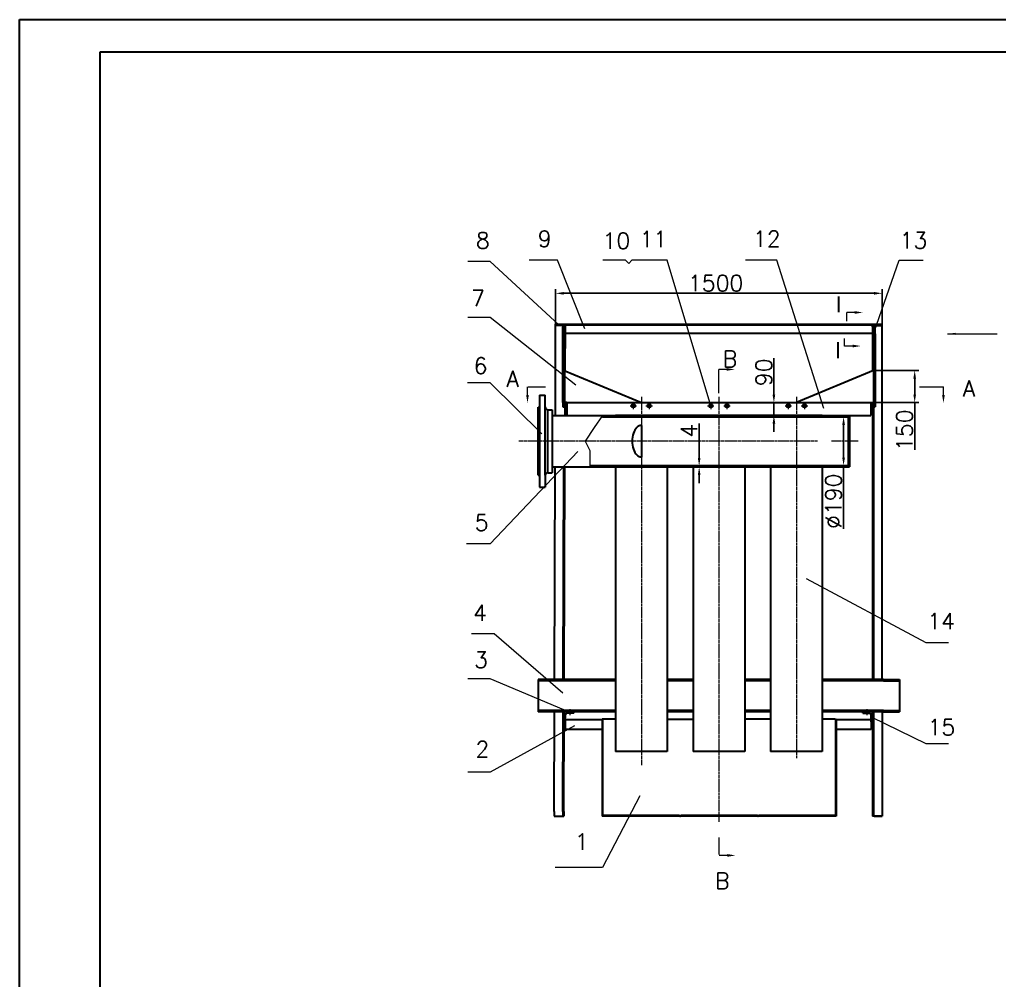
# Model space of a CAD drawing. Header units: millimetres. Extents: x 0 to 6120, y 0 to 841.
# Drawn here: x 1900 to 2203.4, y 297.3 to 594.7 of the extents above; entities that cross this region are included whole.
import ezdxf

# ---------------------------------------------------------------- set-up
doc = ezdxf.new("R2010")
doc.units = ezdxf.units.MM
doc.linetypes.add('CENTER2', pattern=[1.125, 0.75, -0.125, 0.125, -0.125])
for name, color, linetype, lineweight in [('尺寸线', 3, 'Continuous', 15), ('文字层', 7, 'Continuous', 15), ('粗实线', 7, 'Continuous', 30), ('细实线', 7, 'Continuous', 15), ('细点划线', 1, 'CENTER2', 18)]:
    doc.layers.add(name, color=color, linetype=linetype, lineweight=lineweight)
doc.styles.get("Standard").update_dxf_attribs({"font": 'txt.shx', "bigfont": 'gbcbig.shx'})
doc.dimstyles.new('ISO-25$0', dxfattribs={"dimtxt": 5, "dimasz": 2.5, "dimexe": 1.25, "dimexo": 0, "dimtad": 1, "dimdec": 0, "dimdsep": 46, "dimtxsty": 'Standard', "dimcen": 2.5, "dimdle": 5, "dimadec": 0, "dimazin": 0, "dimtfac": 1, "dimtdec": 0, "dimtmove": 0, "dimatfit": 2, "dimfxl": 0, "dimtolj": 1, "dimarcsym": 0})

# ---------------------------------------------------------------- blocks, each defined once
blk = doc.blocks.new('*X43')
at = {"layer": '细实线'}
for p, q in [((2081.93, 348.15), (2082.13, 348.35)), ((2084.18, 348.15), (2084.38, 348.35)), ((2086.42, 348.15), (2086.62, 348.35)), ((2088.67, 348.15), (2088.87, 348.35)), ((2090.91, 348.15), (2091.11, 348.35)), ((2093.16, 348.15), (2093.36, 348.35)), ((2095.4, 348.15), (2095.6, 348.35)), ((2097.65, 348.15), (2097.85, 348.35)), ((2099.89, 348.15), (2100.09, 348.35)), ((2102.14, 348.15), (2102.34, 348.35))]:
    blk.add_line(p, q, dxfattribs=at)
blk = doc.blocks.new('*X49')
at = {"layer": '尺寸线'}
for points in [[(2068.5, 510.39), (2068.5, 509.56), (2066, 509.97)], [(2164.6, 510.39), (2164.6, 509.56), (2167.1, 509.97)]]:
    blk.add_hatch(color=0, dxfattribs=at).paths.add_polyline_path(points, flags=0)
at = {"layer": '尺寸线', "color": 0, "lineweight": -2}
for p, q in [((2066, 500.45), (2066, 511.22)), ((2068.5, 509.97), (2164.6, 509.97)), ((2167.1, 500.45), (2167.1, 511.22))]:
    blk.add_line(p, q, dxfattribs=at)
at = {"layer": '尺寸线', "color": 0, "insert": (2115.55, 513.1), "char_height": 5, "width": 50.7143, "attachment_point": 5}
blk.add_mtext('1500', dxfattribs=at)
blk = doc.blocks.new('*X50')
at = {"layer": '尺寸线'}
for points in [[(2133.16, 478.65), (2134, 478.65), (2133.58, 476.15)], [(2133.16, 469.65), (2134, 469.65), (2133.58, 472.15)]]:
    blk.add_hatch(color=0, dxfattribs=at).paths.add_polyline_path(points, flags=0)
at = {"layer": '尺寸线', "color": 0, "lineweight": -2}
for p, q in [((2133.58, 478.65), (2133.58, 489.9)), ((2132.63, 476.15), (2134.83, 476.15)), ((2133.58, 472.15), (2133.58, 476.15)), ((2132.64, 472.15), (2134.83, 472.15)), ((2133.58, 469.65), (2133.58, 467.15))]:
    blk.add_line(p, q, dxfattribs=at)
at = {"layer": '尺寸线', "color": 0, "insert": (2130.46, 485.52), "char_height": 5, "width": 24.2857, "attachment_point": 5, "rotation": 90}
blk.add_mtext('90', dxfattribs=at)
blk = doc.blocks.new('*X51')
at = {"layer": '尺寸线'}
for points in [[(2176.76, 483.56), (2177.59, 483.56), (2177.18, 486.06)], [(2176.76, 478.65), (2177.59, 478.65), (2177.18, 476.15)]]:
    blk.add_hatch(color=0, dxfattribs=at).paths.add_polyline_path(points, flags=0)
at = {"layer": '尺寸线', "color": 0, "lineweight": -2}
for p, q in [((2164.4, 486.06), (2178.43, 486.06)), ((2177.18, 483.56), (2177.18, 478.65)), ((2164.4, 476.15), (2178.43, 476.15)), ((2177.18, 476.15), (2177.18, 461.57))]:
    blk.add_line(p, q, dxfattribs=at)
at = {"layer": '尺寸线', "color": 0, "insert": (2174.05, 467.61), "char_height": 5, "width": 36.4286, "attachment_point": 5, "rotation": 90}
blk.add_mtext('150', dxfattribs=at)
blk = doc.blocks.new('*X65')
at = {"layer": '细实线', "linetype": 'Continuous'}
blk.add_hatch(color=0, dxfattribs=at).paths.add_polyline_path([(2187.33, 497.44), (2189.83, 497.75), (2189.83, 497.12)], flags=0)
at = {"layer": '细实线', "color": 0, "linetype": 'Continuous'}
blk.add_line((2187.33, 497.44), (2202.7, 497.44), dxfattribs=at)
at = {"layer": '细实线', "color": 0}
blk.add_line((2202.7, 497.44), (2202.7, 497.44), dxfattribs=at)
blk = doc.blocks.new('*X84')
at = {"layer": '细实线'}
for p, q in [((2045.7, 482.28), (2038.73, 482.28)), ((2061.67, 466.48), (2045.7, 482.28))]:
    blk.add_line(p, q, dxfattribs=at)
blk = doc.blocks.new('*X85')
at = {"layer": '细实线'}
for p, q in [((2045.7, 519.87), (2038.77, 519.87)), ((2067, 500.26), (2045.7, 519.87))]:
    blk.add_line(p, q, dxfattribs=at)
blk = doc.blocks.new('*X86')
at = {"layer": '细实线'}
for p, q in [((2066.58, 520.24), (2057.84, 520.26)), ((2075, 498.95), (2066.58, 520.24))]:
    blk.add_line(p, q, dxfattribs=at)
blk = doc.blocks.new('*X87')
at = {"layer": '细实线'}
for p, q in [((2100.51, 520.24), (2089.61, 520.24)), ((2114.03, 475.15), (2100.51, 520.24))]:
    blk.add_line(p, q, dxfattribs=at)
blk = doc.blocks.new('*X88')
at = {"layer": '细实线'}
for p, q in [((2134.5, 520.24), (2124.74, 520.24)), ((2149.08, 474.3), (2134.5, 520.24))]:
    blk.add_line(p, q, dxfattribs=at)
blk = doc.blocks.new('*X89')
at = {"layer": '细实线'}
for p, q in [((2164.68, 498.06), (2172.41, 520.24)), ((2172.41, 520.24), (2179.84, 520.24))]:
    blk.add_line(p, q, dxfattribs=at)
blk = doc.blocks.new('*X90')
at = {"layer": '细实线'}
for p, q in [((2143.55, 421.76), (2180.64, 401.91)), ((2180.64, 401.91), (2187.64, 401.91))]:
    blk.add_line(p, q, dxfattribs=at)
blk = doc.blocks.new('*X91')
at = {"layer": '细实线'}
for p, q in [((2163.9, 378.83), (2180.64, 370.64)), ((2180.64, 370.64), (2187.64, 370.64))]:
    blk.add_line(p, q, dxfattribs=at)
blk = doc.blocks.new('*X92')
at = {"layer": '细实线'}
for p, q in [((2072.85, 461.07), (2045.7, 432.45)), ((2045.7, 432.45), (2038.39, 432.45))]:
    blk.add_line(p, q, dxfattribs=at)
blk = doc.blocks.new('*X93')
at = {"layer": '细实线'}
for p, q in [((2071.88, 376.14), (2045.7, 361.75)), ((2045.7, 361.75), (2038.77, 361.75))]:
    blk.add_line(p, q, dxfattribs=at)
blk = doc.blocks.new('*X94')
at = {"layer": '细实线'}
for p, q in [((2092.04, 354.48), (2080.53, 332.26)), ((2080.53, 332.26), (2065.82, 332.26))]:
    blk.add_line(p, q, dxfattribs=at)
blk = doc.blocks.new('*X95')
at = {"layer": '细实线'}
for p, q in [((2045.7, 390.62), (2038.77, 390.62)), ((2070.47, 380.21), (2045.7, 390.62))]:
    blk.add_line(p, q, dxfattribs=at)
blk = doc.blocks.new('*X98')
at = {"layer": '尺寸线'}
for points in [[(2154.75, 469.25), (2155.58, 469.25), (2155.16, 471.75)], [(2154.75, 459.16), (2155.58, 459.16), (2155.16, 456.66)]]:
    blk.add_hatch(color=0, dxfattribs=at).paths.add_polyline_path(points, flags=0)
at = {"layer": '尺寸线', "color": 0, "lineweight": -2}
for p, q in [((2151.42, 471.75), (2156.41, 471.75)), ((2155.16, 469.25), (2155.16, 459.16)), ((2150.91, 456.66), (2156.41, 456.66)), ((2155.16, 456.66), (2155.16, 437.08))]:
    blk.add_line(p, q, dxfattribs=at)
at = {"layer": '尺寸线', "color": 0, "insert": (2152.04, 445.62), "char_height": 5, "width": 52.1429, "attachment_point": 5, "rotation": 90}
blk.add_mtext('%%C190', dxfattribs=at)
blk = doc.blocks.new('*X99')
at = {"layer": '细实线'}
for p, q in [((2045.77, 502.54), (2038.77, 502.54)), ((2072.29, 481.54), (2045.77, 502.54))]:
    blk.add_line(p, q, dxfattribs=at)
blk = doc.blocks.new('*X100')
at = {"layer": '细实线'}
for p, q in [((2046.91, 404.62), (2039.91, 404.62)), ((2068.2, 386.21), (2046.91, 404.62))]:
    blk.add_line(p, q, dxfattribs=at)
blk = doc.blocks.new('*X106')
at = {"layer": '尺寸线'}
for points in [[(2110.02, 459.01), (2110.85, 459.01), (2110.44, 456.51)], [(2110.02, 453.75), (2110.85, 453.75), (2110.44, 456.25)]]:
    blk.add_hatch(color=0, dxfattribs=at).paths.add_polyline_path(points, flags=0)
at = {"layer": '尺寸线', "color": 0, "lineweight": -2}
for p, q in [((2110.44, 459.01), (2110.44, 469.73)), ((2108.55, 456.25), (2111.69, 456.25)), ((2108.81, 456.51), (2111.69, 456.51)), ((2110.44, 456.25), (2110.44, 456.51)), ((2110.44, 453.75), (2110.44, 451.25))]:
    blk.add_line(p, q, dxfattribs=at)
at = {"layer": '尺寸线', "color": 0, "insert": (2107.31, 467.44), "char_height": 5, "width": 10.7143, "attachment_point": 5, "rotation": 90}
blk.add_mtext('4', dxfattribs=at)

msp = doc.modelspace()

# ---------------------------------------------------------------- hatches: boundary and pattern name
at = {"layer": '粗实线'}
h = msp.add_hatch(color=256, dxfattribs=at)
edge = h.paths.add_edge_path(flags=0)
edge.add_arc((2164.85351, 499.58374), 0.45, 135.0964405, 180.1928637)
edge.add_line((2164.40351, 499.58222), (2164.8765, 499.58381))
edge.add_line((2164.8765, 499.58381), (2164.53478, 499.9014))
for points in [[(2069.45976, 476.14828), (2068.90814, 476.14828), (2069.45976, 475.59666)], [(2164.10342, 476.14982), (2163.64424, 476.14828), (2163.64424, 475.68334)], [(2068.94923, 377.4485), (2068.58923, 377.0885), (2068.58923, 377.4485)], [(2068.99082, 378.30814), (2069.35082, 377.94814), (2068.99082, 377.94814)], [(2163.71358, 377.94828), (2163.71227, 378.33693), (2163.44175, 377.94736)], [(2164.10342, 377.39034), (2163.71477, 377.38903), (2164.10433, 377.11851)]]:
    msp.add_hatch(color=256, dxfattribs=at).paths.add_polyline_path(points, flags=0)
at = {"layer": '细实线'}
for points in [[(2158.61934, 503.62999), (2158.61934, 504.46332), (2161.11934, 504.04665)], [(2157.97975, 493.24522), (2157.97975, 494.07855), (2160.47975, 493.66188)], [(2118.98757, 486.00968), (2118.98757, 486.84301), (2121.48757, 486.42635)], [(2056.86674, 478.51945), (2057.70008, 478.51945), (2057.28341, 476.01945)], [(2185.66898, 478.51945), (2186.50232, 478.51945), (2186.08565, 476.01945)], [(2119.16857, 335.59862), (2119.16857, 336.43196), (2121.66857, 336.01529)]]:
    msp.add_hatch(color=256, dxfattribs=at).paths.add_polyline_path(points, flags=0)
h = msp.add_hatch(dxfattribs=at)
h.set_pattern_fill('ANSI31', color=256, scale=0.5, angle=270, style=0)
edge = h.paths.add_edge_path(flags=0)
edge.add_line((2069.00058, 500.44828), (2066.0006, 500.44828))
edge.add_line((2066.0006, 500.44828), (2066.0006, 500.04828))
edge.add_line((2066.0006, 500.04828), (2068.25054, 500.04828))
edge.add_arc((2068.25054, 499.59828), 0.45, -0.192863, 90, ccw=False)
edge.add_line((2068.70054, 499.59676), (2068.69331, 497.44828))
edge.add_line((2068.69331, 497.44828), (2068.99331, 497.44828))
edge.add_line((2068.99331, 497.44828), (2069.00058, 499.6091))
edge.add_line((2069.00058, 499.6091), (2069.00058, 500.44828))
h = msp.add_hatch(dxfattribs=at)
h.set_pattern_fill('ANSI31', color=256, scale=0.5, angle=270, style=0)
edge = h.paths.add_edge_path(flags=0)
edge.add_line((2167.1034, 500.44828), (2164.10342, 500.44828))
edge.add_line((2164.10342, 500.44828), (2164.10342, 499.6091))
edge.add_line((2164.10342, 499.6091), (2164.10342, 497.44828))
edge.add_line((2164.10342, 497.44828), (2164.40351, 497.44828))
edge.add_line((2164.40351, 497.44828), (2164.40351, 499.58222))
edge.add_arc((2164.85351, 499.58374), 0.45, 90.0000065, 180.1928694, ccw=False)
edge.add_line((2164.85351, 500.03374), (2167.1034, 500.03374))
edge.add_line((2167.1034, 500.03374), (2167.1034, 500.44828))
h = msp.add_hatch(dxfattribs=at)
h.set_pattern_fill('ANSI31', color=256, scale=0.5, angle=270, style=0)
h.paths.add_polyline_path([(2092.552, 472.14828), (2084.552, 472.14828), (2080.552, 472.14828), (2080.26897, 471.74828), (2080.552, 471.74828), (2084.552, 471.74828), (2092.552, 471.74828)], flags=0)
h.paths.add_polyline_path([(2092.552, 456.64828), (2084.552, 456.64828), (2080.552, 456.64828), (2076.63198, 456.64828), (2076.63198, 456.24828), (2080.552, 456.24828), (2084.552, 456.24828), (2092.552, 456.24828)], flags=0)
h = msp.add_hatch(dxfattribs=at)
h.set_pattern_fill('ANSI31', color=256, scale=0.5, angle=270, style=0)
h.paths.add_polyline_path([(2116.552, 472.14828), (2092.552, 472.14828), (2092.552, 471.74828), (2116.552, 471.74828)], flags=0)
h = msp.add_hatch(dxfattribs=at)
h.set_pattern_fill('ANSI31', color=256, scale=0.5, angle=270, style=0)
h.paths.add_polyline_path([(2140.552, 472.14828), (2116.552, 472.14828), (2116.552, 471.74828), (2140.552, 471.74828)], flags=0)
h.paths.add_polyline_path([(2156.552, 472.14828), (2148.552, 472.14828), (2140.552, 472.14828), (2140.552, 471.74828), (2156.552, 471.74828)], flags=0)
h = msp.add_hatch(dxfattribs=at)
h.set_pattern_fill('ANSI31', color=256, scale=0.5, angle=270, style=0)
h.paths.add_polyline_path([(2156.552, 472.14828), (2156.552, 456.24828), (2156.952, 456.24828), (2156.952, 472.14828)], flags=0)
h = msp.add_hatch(dxfattribs=at)
h.set_pattern_fill('ANSI31', color=256, scale=0.5, angle=270, style=0)
h.paths.add_polyline_path([(2116.552, 456.64828), (2092.552, 456.64828), (2092.552, 456.24828), (2100.552, 456.24828), (2108.552, 456.24828), (2116.552, 456.24828)], flags=0)
h = msp.add_hatch(dxfattribs=at)
h.set_pattern_fill('ANSI31', color=256, scale=0.5, angle=270, style=0)
h.paths.add_polyline_path([(2156.552, 456.64828), (2140.552, 456.64828), (2140.552, 456.24828), (2148.552, 456.24828), (2156.552, 456.24828)], flags=0)
h.paths.add_polyline_path([(2140.552, 456.64828), (2116.552, 456.64828), (2116.552, 456.24828), (2124.552, 456.24828), (2132.552, 456.24828), (2140.552, 456.24828)], flags=0)
h = msp.add_hatch(dxfattribs=at)
h.set_pattern_fill('ANSI31', color=256, scale=0.5, style=0)
edge = h.paths.add_edge_path(flags=0)
edge.add_line((2069.4466, 380.04828), (2071.59813, 380.04828))
edge.add_line((2071.59813, 380.04828), (2071.59944, 380.43818))
edge.add_line((2071.59944, 380.43818), (2071.59944, 380.44828))
edge.add_line((2071.59944, 380.44828), (2068.59946, 380.44828))
edge.add_line((2068.59946, 380.44828), (2068.58936, 377.44828))
edge.add_line((2068.58936, 377.44828), (2068.94468, 377.44828))
edge.add_line((2068.94468, 377.44828), (2068.98952, 377.49311))
edge.add_line((2068.98952, 377.49311), (2068.99661, 379.59979))
edge.add_arc((2069.4466, 379.59828), 0.45, 89.9999942, 179.8071306, ccw=False)
h = msp.add_hatch(dxfattribs=at)
h.set_pattern_fill('ANSI31', color=256, scale=0.5, style=0)
edge = h.paths.add_edge_path(flags=0)
edge.add_line((2163.26077, 379.9896), (2161.10924, 379.99228))
edge.add_line((2161.10924, 379.99228), (2161.10841, 380.38218))
edge.add_line((2161.10841, 380.38218), (2161.10843, 380.39228))
edge.add_line((2161.10843, 380.39228), (2164.10841, 380.38855))
edge.add_line((2164.10841, 380.38855), (2164.11477, 377.38854))
edge.add_line((2164.11477, 377.38854), (2163.71477, 377.38903))
edge.add_line((2163.71477, 377.38903), (2163.7102, 379.54056))
edge.add_arc((2163.26021, 379.5396), 0.45, 0.1215076, 89.9286496)
h = msp.add_hatch(dxfattribs=at)
h.set_pattern_fill('ANSI31', color=256, scale=0.5, style=0)
h.paths.add_polyline_path([(2080.352, 378.14828), (2080.552, 378.14828), (2080.552, 348.34828), (2080.352, 348.14828)], flags=0)
h = msp.add_hatch(dxfattribs=at)
h.set_pattern_fill('ANSI31', color=256, scale=0.5, style=0)
h.paths.add_polyline_path([(2152.852, 378.14828), (2152.652, 378.14828), (2152.652, 348.34828), (2152.852, 348.14828)], flags=0)
h = msp.add_hatch(dxfattribs=at)
h.set_pattern_fill('ANSI31', color=256, scale=0.5, style=0)
h.paths.add_polyline_path([(2116.552, 348.34828), (2104.852, 348.34828), (2104.252, 348.34828), (2103.30419, 348.34828), (2103.10419, 348.14828), (2104.452, 348.14828), (2104.652, 348.14828), (2116.552, 348.14828)], flags=0)
h = msp.add_hatch(dxfattribs=at)
h.set_pattern_fill('ANSI31', color=256, scale=0.5, style=0)
h.paths.add_polyline_path([(2152.652, 348.34828), (2128.92709, 348.34828), (2128.452, 348.34828), (2116.552, 348.34828), (2116.552, 348.14828), (2128.652, 348.14828), (2128.72709, 348.14828), (2152.852, 348.14828)], flags=0)

# ---------------------------------------------------------------- linework, layer by layer
at = {"layer": '粗实线'}
for p, q in [((1900, 594.68051), (2741, 594.68051)), ((1900, 0.68051), (1900, 594.68051)), ((1925, 584.68051), (2731, 584.68051)), ((1925, 10.68051), (1925, 584.68051)), ((2065.9087, 472.31935), (2066.0006, 499.6192)), ((2066.0006, 500.44828), (2069.00058, 500.44828)), ((2066.0006, 499.6192), (2066.0006, 500.44828)), ((2068.25054, 500.04828), (2066.0006, 500.04828)), ((2068.20054, 499.59844), (2068.55007, 499.93411)), ((2068.20054, 476.14828), (2068.20054, 499.59844)), ((2068.20054, 499.59844), (2068.70054, 499.59676)), ((2068.69331, 499.62834), (2068.69331, 476.14828)), ((2068.95467, 485.97031), (2069.00058, 499.6091)), ((2069.00058, 499.6091), (2069.00058, 500.44828)), ((2069.00058, 500.44828), (2164.10342, 500.44828)), ((2069.00058, 500.24828), (2164.10342, 500.24828)), ((2164.10342, 500.44828), (2167.1034, 500.44828)), ((2164.10342, 499.6091), (2164.10342, 500.44828)), ((2164.10342, 500.43653), (2164.10342, 485.94007)), ((2164.90351, 499.5839), (2164.40351, 499.58222)), ((2164.40351, 499.58222), (2164.40351, 390.44828)), ((2164.53478, 499.9014), (2164.8765, 499.58381)), ((2164.85351, 500.03374), (2167.1034, 500.03374)), ((2164.91069, 497.44996), (2164.90351, 499.5839)), ((2167.1034, 390.44828), (2167.1034, 500.44828)), ((2164.10342, 497.5335), (2068.9936, 497.5335)), ((2164.40351, 497.44828), (2164.11069, 497.44828)), ((2164.91069, 497.44996), (2164.9869, 474.81136)), ((2068.65517, 486.11982), (2092.552, 476.14828)), ((2164.40351, 486.06484), (2140.552, 476.14828)), ((2061.002, 478.44828), (2062.752, 478.44828)), ((2061.002, 478.44828), (2061.002, 449.94828)), ((2061.002, 478.44828), (2061.002, 449.94828)), ((2061.002, 478.44828), (2062.752, 478.44828)), ((2061.002, 478.44828), (2062.752, 478.44828)), ((2061.002, 478.44828), (2061.002, 449.94828)), ((2061.002, 478.44828), (2061.002, 449.94828)), ((2061.002, 478.44828), (2062.752, 478.44828)), ((2062.752, 474.74828), (2062.752, 478.44828)), ((2062.752, 474.74828), (2062.752, 478.44828)), ((2062.752, 474.74828), (2062.752, 478.44828)), ((2062.752, 474.74828), (2062.752, 478.44828)), ((2060.552, 453.64828), (2060.552, 474.74828)), ((2060.552, 453.64828), (2060.552, 474.74828)), ((2060.552, 474.74828), (2060.552, 453.64828)), ((2060.552, 474.74828), (2061.002, 474.74828)), ((2060.552, 474.74828), (2060.552, 453.64828)), ((2060.552, 474.74828), (2060.552, 453.64828)), ((2060.552, 474.74828), (2061.002, 474.74828)), ((2060.552, 474.74828), (2060.552, 453.64828)), ((2060.552, 474.74828), (2060.552, 453.64828)), ((2060.552, 474.74828), (2061.002, 474.74828)), ((2060.552, 474.74828), (2060.552, 453.64828)), ((2060.552, 474.74828), (2060.552, 453.64828)), ((2060.552, 474.74828), (2061.002, 474.74828)), ((2060.552, 474.74828), (2060.552, 453.64828)), ((2060.552, 453.64828), (2060.552, 474.74828)), ((2060.552, 453.64828), (2060.552, 474.74828)), ((2062.752, 453.64828), (2062.752, 474.74828)), ((2062.752, 453.64828), (2062.752, 474.74828)), ((2062.752, 453.64828), (2062.752, 474.74828)), ((2062.752, 453.64828), (2062.752, 474.74828)), ((2063.552, 454.44828), (2063.552, 473.94828)), ((2063.552, 454.44828), (2063.552, 473.94828)), ((2063.552, 454.44828), (2063.552, 473.94828)), ((2063.552, 473.94828), (2064.952, 473.94828)), ((2063.552, 454.44828), (2063.552, 473.94828)), ((2064.952, 473.94828), (2064.952, 454.44828)), ((2068.20054, 476.15083), (2068.20054, 474.81136)), ((2068.20054, 474.81136), (2068.69331, 474.81136)), ((2068.69331, 476.14828), (2068.69331, 474.81136)), ((2069.45976, 476.14828), (2068.70054, 476.15083)), ((2069.45976, 475.59666), (2068.90628, 476.15014)), ((2068.90814, 472.14828), (2068.90814, 476.14828)), ((2069.45976, 476.14828), (2069.45976, 472.14828)), ((2069.45976, 476.14828), (2163.64424, 476.14828)), ((2163.64424, 476.14828), (2164.40351, 476.15083)), ((2164.10342, 476.14982), (2163.64424, 475.68334)), ((2163.64424, 476.14828), (2163.64424, 472.14828)), ((2164.10342, 476.14982), (2163.64841, 475.68763)), ((2164.10342, 476.14982), (2164.10342, 390.44828)), ((2164.4869, 474.81136), (2164.9869, 474.81136)), ((2064.952, 472.14828), (2068.90814, 472.14828)), ((2065.9087, 472.31935), (2065.90813, 472.14828)), ((2068.90814, 472.14828), (2069.45976, 472.14828)), ((2069.45976, 472.14828), (2080.552, 472.14828)), ((2080.552, 471.74828), (2080.26897, 471.74828)), ((2080.552, 472.14828), (2084.552, 472.14828)), ((2080.552, 471.74828), (2084.552, 471.74828)), ((2148.552, 472.14828), (2084.552, 472.14828)), ((2084.552, 471.74828), (2092.552, 471.74828)), ((2092.552, 471.74828), (2156.552, 471.74828)), ((2148.552, 472.14828), (2156.552, 472.14828)), ((2156.552, 472.14828), (2156.952, 472.14828)), ((2156.552, 471.74828), (2156.552, 456.64828)), ((2156.952, 472.14828), (2163.64424, 472.14828)), ((2156.952, 472.14828), (2156.952, 456.24828)), ((2092.552, 469.08839), (2092.552, 459.30816)), ((2064.952, 456.24828), (2080.552, 456.24828)), ((2065.63311, 390.44828), (2065.85518, 456.41944)), ((2068.33312, 390.44828), (2068.55516, 456.41035)), ((2068.63312, 390.44828), (2068.85516, 456.40934)), ((2076.63198, 456.64828), (2080.552, 456.64828)), ((2080.552, 456.64828), (2084.552, 456.64828)), ((2080.552, 456.24828), (2084.552, 456.24828)), ((2084.552, 456.64828), (2092.552, 456.64828)), ((2084.552, 456.24828), (2100.552, 456.24828)), ((2084.552, 456.24828), (2084.552, 376.14828)), ((2092.552, 456.64828), (2156.552, 456.64828)), ((2100.552, 456.24828), (2100.552, 376.14828)), ((2100.552, 456.24828), (2108.552, 456.24828)), ((2108.552, 456.24828), (2124.552, 456.24828)), ((2108.552, 456.24828), (2108.552, 376.14828)), ((2124.552, 456.24828), (2124.552, 376.14828)), ((2124.552, 456.24828), (2132.552, 456.24828)), ((2132.552, 456.24828), (2148.552, 456.24828)), ((2132.552, 456.24828), (2132.552, 376.14828)), ((2148.552, 456.24828), (2156.552, 456.24828)), ((2148.552, 456.24828), (2148.552, 376.14828)), ((2156.552, 456.24828), (2156.952, 456.24828)), ((2060.552, 453.64828), (2061.002, 453.64828)), ((2060.552, 453.64828), (2061.002, 453.64828)), ((2060.552, 453.64828), (2061.002, 453.64828)), ((2060.552, 453.64828), (2061.002, 453.64828)), ((2062.752, 453.64828), (2062.752, 449.94828)), ((2062.752, 453.64828), (2062.752, 449.94828)), ((2062.752, 453.64828), (2062.752, 449.94828)), ((2062.752, 453.64828), (2062.752, 449.94828)), ((2063.552, 454.44828), (2064.952, 454.44828)), ((2063.552, 454.44828), (2064.952, 454.44828)), ((2063.552, 454.44828), (2064.952, 454.44828)), ((2061.002, 449.94828), (2062.752, 449.94828)), ((2061.002, 449.94828), (2062.752, 449.94828)), ((2061.002, 449.94828), (2062.752, 449.94828)), ((2061.002, 449.94828), (2062.752, 449.94828)), ((2060.63313, 390.46511), (2060.59947, 380.46522)), ((2065.63311, 389.99828), (2060.63156, 389.99828)), ((2065.63311, 390.44828), (2060.63313, 390.46511)), ((2084.552, 390.44828), (2065.63311, 390.44828)), ((2084.552, 389.99828), (2065.63311, 389.99828)), ((2108.552, 390.44828), (2100.552, 390.44828)), ((2108.552, 389.99828), (2100.552, 389.99828)), ((2132.552, 390.44828), (2124.552, 390.44828)), ((2132.552, 389.99828), (2124.552, 389.99828)), ((2167.4709, 390.44828), (2148.552, 390.44828)), ((2167.4709, 389.99828), (2148.552, 389.99828)), ((2167.4709, 390.44828), (2172.47092, 390.44828)), ((2167.4709, 389.99828), (2172.47238, 390.01511)), ((2172.47092, 390.44828), (2172.47092, 380.44828)), ((2065.63311, 380.44828), (2060.59947, 380.46522)), ((2065.63311, 380.89828), (2060.60099, 380.91521)), ((2065.49567, 349.62005), (2065.59944, 380.44839)), ((2084.552, 380.89828), (2065.63311, 380.89828)), ((2084.552, 380.44828), (2065.63311, 380.44828)), ((2068.19565, 349.61096), (2068.29946, 380.44828)), ((2068.49565, 349.60995), (2068.59946, 380.44828)), ((2068.98936, 377.44828), (2068.99661, 379.59979)), ((2071.59813, 380.04828), (2069.4466, 380.04828)), ((2071.59813, 380.04828), (2071.59944, 380.43818)), ((2108.552, 380.89828), (2100.552, 380.89828)), ((2108.552, 380.44828), (2100.552, 380.44828)), ((2132.552, 380.89828), (2124.552, 380.89828)), ((2132.552, 380.44828), (2124.552, 380.44828)), ((2167.4709, 380.89828), (2148.552, 380.89828)), ((2167.4709, 380.44828), (2148.552, 380.44828)), ((2161.10924, 379.99228), (2161.10841, 380.38218)), ((2161.10924, 379.99228), (2163.26077, 379.9896)), ((2163.71477, 377.38903), (2163.7102, 379.54056)), ((2164.10342, 380.44828), (2164.10342, 348.14828)), ((2164.10342, 377.39034), (2164.10342, 380.44828)), ((2164.40351, 380.44828), (2164.40351, 348.14828)), ((2167.1034, 380.44828), (2167.1034, 348.14828)), ((2167.4709, 380.89828), (2172.50301, 380.91521)), ((2167.4709, 380.44828), (2172.50459, 380.44828)), ((2068.94741, 377.451), (2068.58741, 377.091)), ((2068.98936, 377.44828), (2068.58936, 377.44828)), ((2068.98832, 378.30633), (2069.34832, 377.94633)), ((2080.352, 377.94828), (2068.99105, 377.94828)), ((2068.99105, 377.94828), (2068.99105, 374.94828)), ((2084.552, 378.14828), (2080.352, 378.14828)), ((2080.352, 378.14828), (2080.352, 348.14828)), ((2080.352, 378.14828), (2080.552, 378.14828)), ((2080.552, 378.14828), (2080.552, 348.34828)), ((2100.552, 378.14828), (2108.552, 378.14828)), ((2128.652, 378.14828), (2124.552, 378.14828)), ((2132.552, 378.14828), (2128.72709, 378.14828)), ((2152.452, 378.14828), (2148.552, 378.14828)), ((2152.452, 378.14828), (2152.652, 378.14828)), ((2152.652, 378.14828), (2152.852, 378.14828)), ((2152.652, 378.14828), (2152.652, 348.34828)), ((2152.852, 378.14828), (2152.852, 348.14828)), ((2163.71358, 377.94828), (2152.852, 377.94828)), ((2163.71227, 378.33693), (2163.44166, 377.94724)), ((2163.71227, 378.33693), (2163.71358, 377.94828)), ((2163.71358, 377.94828), (2163.71358, 374.94828)), ((2163.71477, 377.38903), (2164.10342, 377.39034)), ((2163.71477, 377.38903), (2164.10445, 377.11842)), ((2080.352, 374.94828), (2068.98095, 374.94828)), ((2084.552, 376.14828), (2084.552, 368.14828)), ((2100.552, 376.14828), (2100.552, 368.14828)), ((2108.552, 376.14828), (2108.552, 368.14828)), ((2124.552, 376.14828), (2124.552, 368.14828)), ((2132.552, 376.14828), (2132.552, 368.14828)), ((2148.552, 376.14828), (2148.552, 368.14828)), ((2163.71358, 374.94828), (2152.852, 374.94828)), ((2100.552, 368.14828), (2084.552, 368.14828)), ((2124.552, 368.14828), (2108.552, 368.14828)), ((2148.552, 368.14828), (2132.552, 368.14828)), ((2065.49567, 349.62005), (2065.49567, 348.14828)), ((2068.19565, 349.61096), (2068.19565, 348.14828)), ((2068.49565, 349.60995), (2068.49565, 348.14828)), ((2065.552, 348.14828), (2068.49565, 348.14828)), ((2104.452, 348.14828), (2080.352, 348.14828)), ((2104.252, 348.34828), (2080.552, 348.34828)), ((2104.252, 348.34828), (2104.852, 348.34828)), ((2104.452, 348.14828), (2104.652, 348.14828)), ((2128.652, 348.14828), (2104.652, 348.14828)), ((2128.452, 348.34828), (2104.852, 348.34828)), ((2128.452, 348.34828), (2128.92709, 348.34828)), ((2128.652, 348.14828), (2128.72709, 348.14828)), ((2152.852, 348.14828), (2128.72709, 348.14828)), ((2152.652, 348.34828), (2128.92709, 348.34828)), ((2167.1034, 348.14828), (2164.10342, 348.14828)), ((2164.60835, 348.14828), (2167.1034, 348.14828))]:
    msp.add_line(p, q, dxfattribs=at)
for centre in [(2090.03144, 475.14828), (2094.97019, 475.14828), (2114.04401, 475.14828), (2119.04801, 475.14828), (2138.03943, 475.14828), (2143.056, 475.14828)]:
    msp.add_circle(centre, 0.55, dxfattribs=at)
for centre, radius, start, end in [((2068.25054, 499.59828), 0.45, 359.8071306, 90), ((2164.85351, 499.58374), 0.45, 90, 180.1928694), ((2063.552, 474.74828), 0.8, 180, 270), ((2063.552, 474.74828), 0.8, 180, 270), ((2063.552, 474.74828), 0.8, 180, 270), ((2063.552, 474.74828), 0.8, 180, 270), ((2063.552, 453.64828), 0.8, 90, 180), ((2063.552, 453.64828), 0.8, 90, 180), ((2063.552, 453.64828), 0.8, 90, 180), ((2063.552, 453.64828), 0.8, 90, 180), ((2069.4466, 379.59828), 0.45, 90, 179.8071306), ((2163.26021, 379.5396), 0.45, 0.1215133, 89.9286439)]:
    msp.add_arc(centre, radius, start, end, dxfattribs=at)
msp.add_ellipse((2092.552, 464.19828), major_axis=(0, 4.89012), ratio=0.580425869, start_param=0, end_param=3.141592654, dxfattribs=at)
at = {"layer": '细实线'}
for p, q in [((2087.60918, 520.23588), (2080.60918, 520.23588)), ((2088.60918, 519.23588), (2087.60918, 520.23588)), ((2089.60918, 520.23588), (2088.60918, 519.23588)), ((2156.11934, 501.38434), (2156.11934, 504.04665)), ((2158.61934, 504.04665), (2156.11934, 504.04665)), ((2155.47975, 493.66188), (2155.47975, 495.96125)), ((2157.97975, 493.66188), (2155.47975, 493.66188)), ((2116.48757, 479.03385), (2116.48757, 486.42635)), ((2118.98757, 486.42635), (2116.48757, 486.42635)), ((2057.28341, 478.51945), (2057.28341, 481.01945)), ((2057.52856, 481.01945), (2062.85871, 481.01945)), ((2178.69315, 481.01945), (2186.08565, 481.01945)), ((2186.08565, 478.51945), (2186.08565, 481.01945)), ((2080.552, 348.34828), (2080.352, 348.14828)), ((2103.30419, 348.34828), (2103.10419, 348.14828)), ((2152.652, 348.34828), (2152.852, 348.14828)), ((2116.66857, 336.26044), (2116.66857, 341.59059)), ((2119.16857, 336.01529), (2116.66857, 336.01529))]:
    msp.add_line(p, q, dxfattribs=at)
at = {"layer": '细实线', "linetype": 'Continuous'}
msp.add_lwpolyline([(2080.552, 472.14828), (2077.96277, 468.48897), (2075.16154, 464.19828), (2076.63198, 461.30903), (2076.63198, 456.24828)], dxfattribs=at)
at = {"layer": '细点划线'}
for p, q in [((2092.552, 477.89324), (2092.552, 363.91047)), ((2116.552, 477.89324), (2116.552, 346.298)), ((2140.552, 477.89324), (2140.552, 366.13601)), ((2147.10854, 464.19828), (2054.55752, 464.19828)), ((2159.72415, 464.19828), (2151.41559, 464.19828)), ((2070.45122, 379.37202), (2070.45122, 381.30786)), ((2162.48372, 379.37202), (2162.48372, 381.30786))]:
    msp.add_line(p, q, dxfattribs=at)
at = {"layer": '细点划线', "linetype": 'Continuous', "lineweight": 5}
for p, q in [((2089.03144, 475.14828), (2091.03144, 475.14828)), ((2090.03144, 476.14828), (2090.03144, 474.14828)), ((2093.97019, 475.14828), (2095.97019, 475.14828)), ((2094.97019, 475.88652), (2094.97019, 474.14828)), ((2113.02815, 475.14828), (2115.02815, 475.14828)), ((2114.02815, 476.14828), (2114.02815, 474.14828)), ((2118.04801, 475.14828), (2120.04801, 475.14828)), ((2119.04798, 476.14828), (2119.04798, 474.14828)), ((2137.03943, 475.14828), (2139.03943, 475.14828)), ((2138.03943, 476.14828), (2138.03943, 474.14828)), ((2142.056, 475.14828), (2144.056, 475.14828)), ((2143.056, 476.05403), (2143.056, 474.14828))]:
    msp.add_line(p, q, dxfattribs=at)

# ---------------------------------------------------------------- block references
at = {"layer": '细实线'}
for name in ['*X85', '*X86', '*X87', '*X88', '*X89', '*X99', '*X65', '*X84', '*X92', '*X90', '*X100', '*X95', '*X91', '*X93', '*X94', '*X43']:
    msp.add_blockref(name, (0, 0), dxfattribs=at)

# ---------------------------------------------------------------- texts
at = {"layer": '文字层', "char_height": 5, "attachment_point": 1}
for s, insert, width in [('8', (2041.30772, 528.84244), 14.277142), ('9', (2060.47005, 529.32703), 14.277142), ('10', (2080.48094, 528.7314), 14.277142), ('11', (2091.97332, 529.21092), 14.277142), ('12', (2127.12438, 529.30958), 14.277142), ('13', (2172.52254, 528.85923), 14.277142), ('7', (2039.83639, 510.97797), 14.277142), ('{\\fSimSun|b0|i0|c91|p7;Ⅰ}', (2150.24941, 509.06779), 8.034572), ('{\\fsimsun|b0|i0|c91|p7;Ⅰ}', (2150.02146, 494.89097), 8.034572), ('B', (2117.73951, 492.16888), 8.034572), ('6', (2040.5806, 490.07187), 14.277142), ('A', (2050.79257, 486.01008), 8.034572), ('A', (2192.09823, 483.01235), 8.034572), ('5', (2040.93169, 441.51119), 14.277142), ('4', (2040.44023, 413.60569), 14.277142), ('14', (2181.10174, 410.98635), 14.277142), ('3', (2040.74393, 399.07137), 14.277142), ('15', (2181.16671, 378.18277), 14.277142), ('2', (2041.19122, 371.3835), 14.277142), ('1', (2071.91311, 342.75337), 14.277142), ('B', (2115.37993, 330.65684), 8.034572)]:
    msp.add_mtext(s, dxfattribs=dict(at, insert=insert, width=width))

# ---------------------------------------------------------------- dimensions: what is measured, and where the dimension line sits
at = {"layer": '尺寸线'}
dim = msp.add_linear_dim(base=(2167.1034, 509.97176), p1=(2066.0006, 500.44828), p2=(2167.1034, 500.44828), text='1500', dimstyle='ISO-25$0', override={"dimsah": 1}, dxfattribs=at)
dim.commit()
dim.dimension.update_dxf_attribs({"geometry": '*X49', "text_midpoint": (2115.54687, 509.97176), "dimtype": 160})
for base, p1, p2, text, picture, middle in [((2133.58121, 472.14828), (2132.63012, 476.14828), (2132.63839, 472.14828), '90', '*X50', (2133.58121, 485.52328)), ((2177.17625, 476.15083), (2164.40351, 486.06484), (2164.40351, 476.15083), '150', '*X51', (2177.17625, 467.60916)), ((2110.43522, 456.50796), (2108.552, 456.24828), (2108.81168, 456.50796), '4', '*X106', (2110.43522, 467.44125)), ((2155.16239, 456.6597), (2151.41559, 471.74509), (2150.91016, 456.6597), '%%C190', '*X98', (2155.16239, 445.61803))]:
    dim = msp.add_linear_dim(base=base, p1=p1, p2=p2, angle=90, text=text, dimstyle='ISO-25$0', override={"dimsah": 1}, dxfattribs=at)
    dim.commit()
    dim.dimension.update_dxf_attribs({"geometry": picture, "text_midpoint": middle, "dimtype": 160})

doc.saveas('drawing.dxf')
